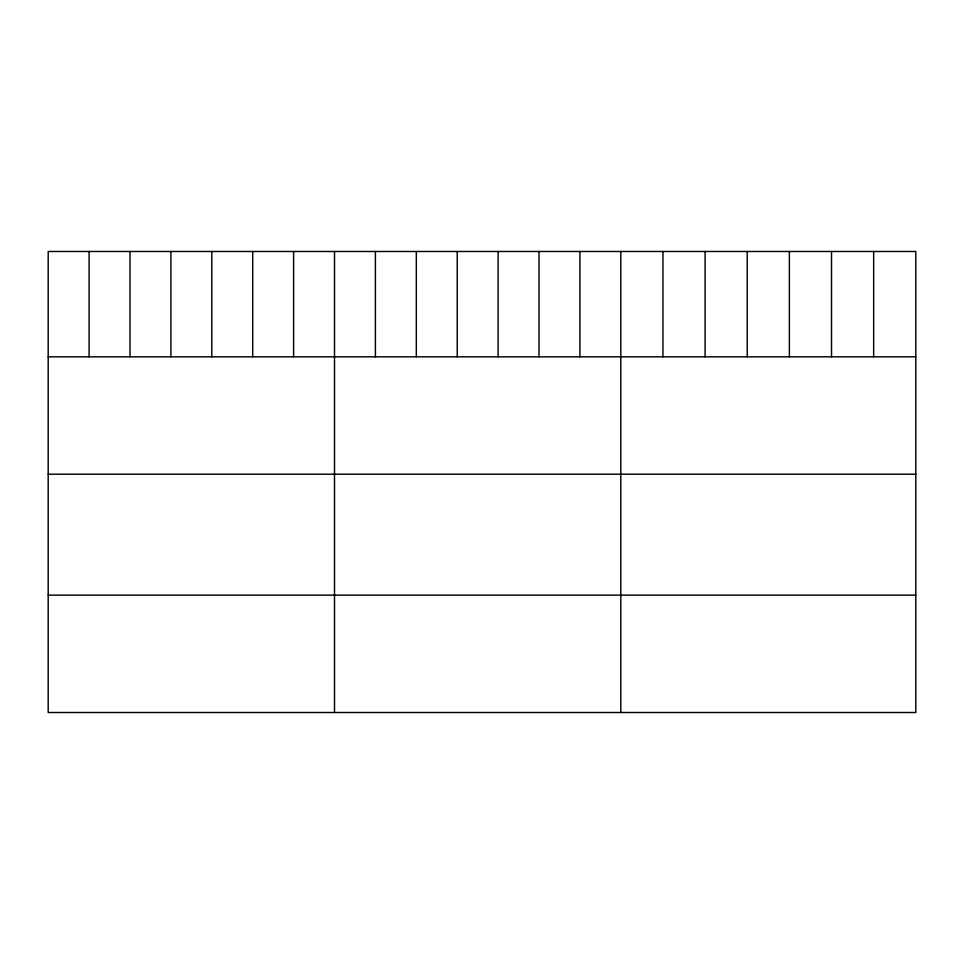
<?xml version="1.0" encoding="UTF-8"?>
<svg xmlns="http://www.w3.org/2000/svg" width="964" height="964" viewBox="0 0 964 964"><rect width="100%" height="100%" fill="white"/><g stroke="black" fill="none" stroke-linecap="round" stroke-linejoin="round"><path stroke-width="1.45" d="M915.8 356.825L915.8 712.516L48.2 712.516L48.2 251.483L915.8 251.483L915.8 356.825L48.2 356.825M48.2 474.204L915.8 474.204M48.2 595.137L915.8 595.137M873.661 251.483L873.661 356.825M831.522 251.483L831.522 356.825M789.383 251.483L789.383 356.825M747.233 251.483L747.233 356.825M705.094 251.483L705.094 356.825M662.955 251.483L662.955 356.825M620.816 251.483L620.816 712.516M579.918 251.483L579.918 356.825M539.009 251.483L539.009 356.825M498.111 251.483L498.111 356.825M457.213 251.483L457.213 356.825M416.315 251.483L416.315 356.825M375.406 251.483L375.406 356.825M334.508 251.483L334.508 712.516M293.61 251.483L293.61 356.825M252.701 251.483L252.701 356.825M211.803 251.483L211.803 356.825M170.905 251.483L170.905 356.825M130.007 251.483L130.007 356.825M89.098 251.483L89.098 356.825"/></g></svg>
